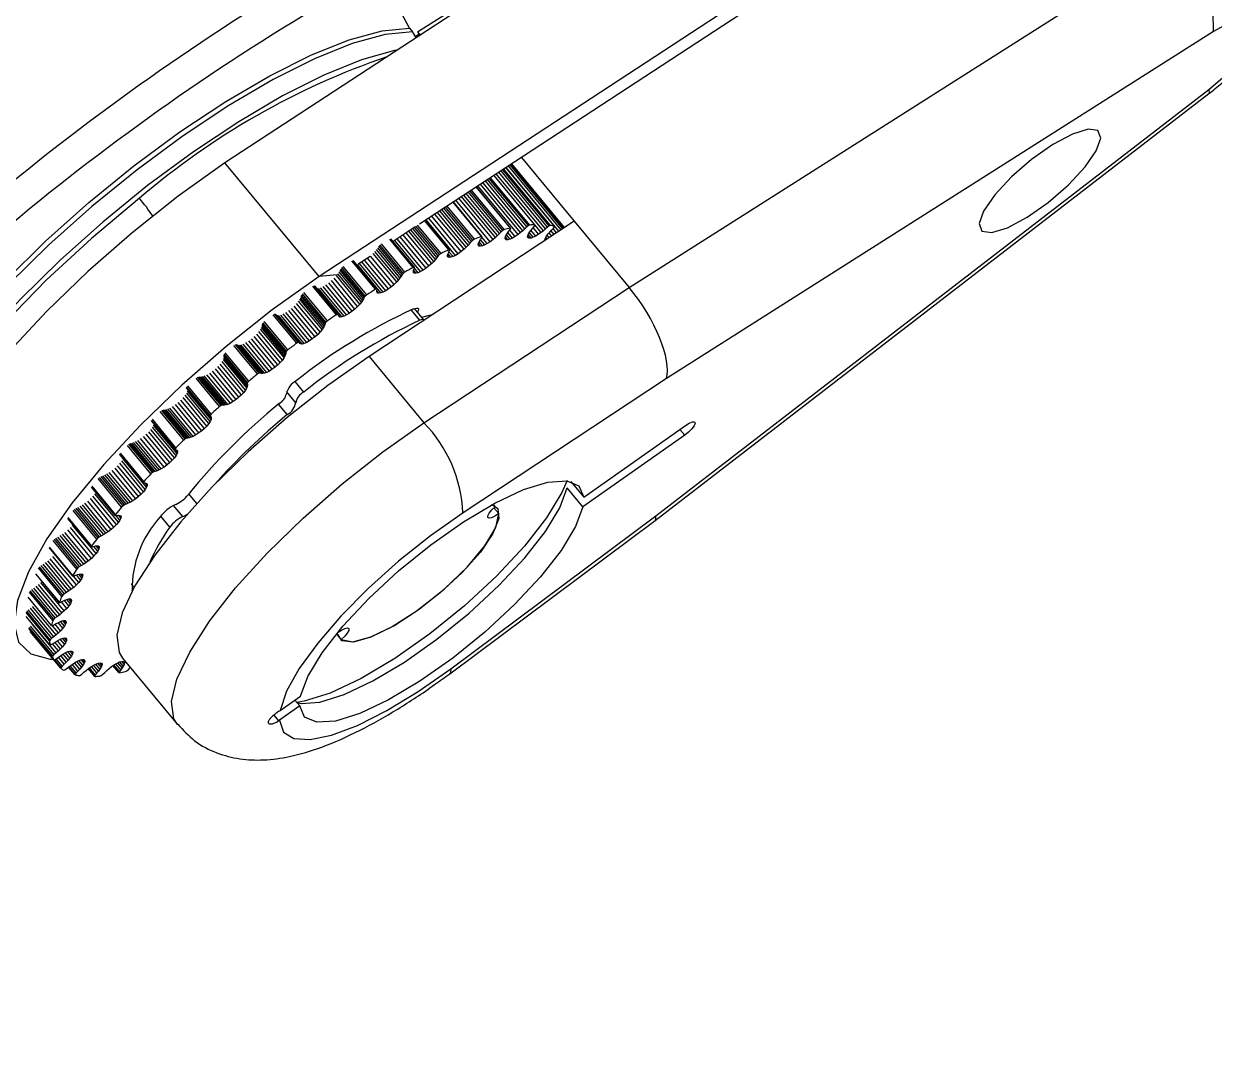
# Model space of a CAD drawing. Header units: millimetres. Extents: x -253 to 12701, y 1223 to 2077.
# Drawn here: x 3651.9 to 3711.5, y 1660.1 to 1712.2 of the extents above; entities that cross this region are included whole.
import ezdxf

# ---------------------------------------------------------------- set-up
doc = ezdxf.new("R2010")
doc.units = ezdxf.units.MM
doc.layers.add('0.3mm', color=240, linetype='Continuous', lineweight=30)
doc.styles.get("Standard").update_dxf_attribs({"font": 'arial.ttf'})
doc.dimstyles.new('TL1 2 to', dxfattribs={"dimtxt": 4, "dimasz": 3, "dimexe": 1, "dimexo": 0, "dimgap": 1.5, "dimtad": 1, "dimdec": 0, "dimlfac": 0.5, "dimzin": 0, "dimdsep": 46, "dimtxsty": 'Standard', "dimcen": 0.01, "dimclrd": 256, "dimclre": 3, "dimclrt": 3, "dimadec": 0, "dimazin": 0, "dimtfac": 1, "dimtdec": 0, "dimtofl": 0, "dimtmove": 1, "dimatfit": 1, "dimfxl": 1, "dimtolj": 1, "dimtzin": 0, "dimlwd": -1, "dimlwe": -1, "dimarcsym": 0})

msp = doc.modelspace()

# ---------------------------------------------------------------- linework, layer by layer
at = {"color": 7, "linetype": 'Continuous', "lineweight": 25}
for p, q in [((3723.108, 1736.478), (3666.687, 1699.568)), ((3722.732, 1735.558), (3671.716, 1702.185)), ((3681.541, 1718.042), (3661.985, 1705.249)), ((3671.616, 1711.799), (3681.506, 1718.075)), ((3682.196, 1699.019), (3709.63, 1716.426)), ((3671.205, 1711.986), (3669.716, 1714.821)), ((3671.205, 1711.986), (3671.362, 1711.797)), ((3671.541, 1711.5), (3671.47, 1711.635)), ((3671.583, 1711.528), (3671.738, 1711.651)), ((3671.616, 1711.799), (3671.75, 1711.637)), ((3711.417, 1711.818), (3684.065, 1694.462)), ((3683.496, 1687.364), (3711.185, 1708.706)), ((3683.523, 1687.589), (3711.187, 1708.913)), ((3676.814, 1705.52), (3679.453, 1702.332)), ((3666.687, 1699.568), (3661.985, 1705.249)), ((3678.199, 1702.095), (3675.874, 1704.904)), ((3678.26, 1702.117), (3675.924, 1704.938)), ((3678.46, 1702.077), (3676.032, 1705.008)), ((3678.688, 1701.827), (3676.046, 1705.017)), ((3678.8, 1701.901), (3676.159, 1705.091)), ((3678.881, 1701.954), (3676.24, 1705.144)), ((3678.921, 1701.981), (3676.28, 1705.17)), ((3678.958, 1702.005), (3676.318, 1705.195)), ((3678.963, 1702.008), (3676.322, 1705.198)), ((3676.983, 1701.953), (3675.009, 1704.339)), ((3677.077, 1702.043), (3675.118, 1704.41)), ((3677.155, 1702.107), (3675.203, 1704.466)), ((3677.222, 1702.138), (3675.263, 1704.505)), ((3677.48, 1702.155), (3675.439, 1704.62)), ((3677.907, 1701.853), (3675.554, 1704.695)), ((3678.02, 1701.947), (3675.678, 1704.776)), ((3678.119, 1702.036), (3675.79, 1704.85)), ((3675.713, 1701.711), (3674.054, 1703.714)), ((3675.797, 1701.801), (3674.158, 1703.782)), ((3675.873, 1701.868), (3674.242, 1703.837)), ((3675.945, 1701.907), (3674.31, 1703.882)), ((3676.255, 1701.981), (3674.551, 1704.039)), ((3676.279, 1701.966), (3674.559, 1704.044)), ((3676.645, 1701.665), (3674.635, 1704.094)), ((3676.764, 1701.76), (3674.763, 1704.178)), ((3676.876, 1701.855), (3674.886, 1704.258)), ((3674.811, 1701.559), (3673.388, 1703.278)), ((3674.846, 1701.553), (3673.408, 1703.291)), ((3675.244, 1701.302), (3673.531, 1703.372)), ((3675.393, 1701.414), (3673.687, 1703.474)), ((3675.507, 1701.514), (3673.815, 1703.558)), ((3675.613, 1701.612), (3673.936, 1703.637)), ((3673.796, 1700.807), (3672.325, 1702.583)), ((3673.942, 1700.927), (3672.484, 1702.687)), ((3674.049, 1701.029), (3672.609, 1702.769)), ((3674.146, 1701.128), (3672.725, 1702.845)), ((3674.236, 1701.227), (3672.836, 1702.917)), ((3674.309, 1701.315), (3672.931, 1702.98)), ((3674.38, 1701.383), (3673.014, 1703.033)), ((3674.456, 1701.429), (3673.088, 1703.082)), ((3679.453, 1702.332), (3669.193, 1695.559)), ((3671.495, 1702.04), (3670.388, 1701.316)), ((3672.585, 1700.511), (3671.381, 1701.965)), ((3672.647, 1700.595), (3671.466, 1702.021)), ((3672.711, 1700.663), (3671.535, 1702.083)), ((3672.788, 1700.716), (3671.613, 1702.136)), ((3673.181, 1700.898), (3671.975, 1702.354)), ((3673.226, 1700.902), (3672.007, 1702.375)), ((3673.514, 1700.621), (3672.043, 1702.398)), ((3673.652, 1700.704), (3672.177, 1702.486)), ((3676.248, 1701.91), (3676.279, 1701.966)), ((3676.279, 1701.966), (3676.255, 1701.981)), ((3676.983, 1701.953), (3676.876, 1701.855)), ((3677.077, 1702.043), (3676.983, 1701.953)), ((3677.155, 1702.107), (3677.077, 1702.043)), ((3677.222, 1702.138), (3677.155, 1702.107)), ((3677.293, 1701.883), (3677.372, 1701.979)), ((3677.372, 1701.979), (3677.452, 1702.069)), ((3677.671, 1701.674), (3677.396, 1702.006)), ((3677.452, 1702.069), (3677.494, 1702.13)), ((3677.494, 1702.13), (3677.48, 1702.155)), ((3677.791, 1701.763), (3677.491, 1702.126)), ((3678.02, 1701.947), (3677.907, 1701.853)), ((3678.119, 1702.036), (3678.02, 1701.947)), ((3678.199, 1702.095), (3678.119, 1702.036)), ((3678.26, 1702.117), (3678.199, 1702.095)), ((3678.32, 1701.887), (3678.41, 1701.978)), ((3678.565, 1701.746), (3678.39, 1701.958)), ((3678.41, 1701.978), (3678.462, 1702.043)), ((3678.462, 1702.043), (3678.46, 1702.077)), ((3679.453, 1702.332), (3682.196, 1699.019)), ((3671.401, 1700.012), (3670.225, 1701.433)), ((3671.455, 1700.026), (3670.28, 1701.446)), ((3671.765, 1699.807), (3670.471, 1701.37)), ((3671.9, 1699.883), (3670.599, 1701.454)), ((3672.041, 1699.979), (3670.742, 1701.547)), ((3672.184, 1700.09), (3670.895, 1701.647)), ((3672.323, 1700.215), (3671.052, 1701.75)), ((3672.421, 1700.318), (3671.171, 1701.828)), ((3672.507, 1700.415), (3671.279, 1701.899)), ((3674.38, 1701.383), (3674.309, 1701.315)), ((3674.456, 1701.429), (3674.38, 1701.383)), ((3674.682, 1701.26), (3674.72, 1701.338)), ((3674.72, 1701.338), (3674.77, 1701.422)), ((3674.971, 1701.141), (3674.757, 1701.399)), ((3674.77, 1701.422), (3674.827, 1701.504)), ((3674.846, 1701.553), (3674.811, 1701.559)), ((3674.827, 1701.504), (3674.846, 1701.553)), ((3675.102, 1701.21), (3674.837, 1701.53)), ((3675.393, 1701.414), (3675.244, 1701.302)), ((3675.507, 1701.514), (3675.393, 1701.414)), ((3675.613, 1701.612), (3675.507, 1701.514)), ((3675.713, 1701.711), (3675.613, 1701.612)), ((3675.797, 1701.801), (3675.713, 1701.711)), ((3675.873, 1701.868), (3675.797, 1701.801)), ((3675.945, 1701.907), (3675.873, 1701.868)), ((3675.996, 1701.482), (3676.015, 1701.563)), ((3676.013, 1701.429), (3675.996, 1701.482)), ((3676.061, 1701.402), (3675.997, 1701.479)), ((3676.137, 1701.403), (3676.013, 1701.554)), ((3676.061, 1701.402), (3676.013, 1701.429)), ((3676.015, 1701.563), (3676.06, 1701.646)), ((3676.06, 1701.646), (3676.114, 1701.732)), ((3676.238, 1701.431), (3676.06, 1701.647)), ((3676.137, 1701.403), (3676.061, 1701.402)), ((3676.114, 1701.732), (3676.179, 1701.823)), ((3676.36, 1701.485), (3676.133, 1701.758)), ((3676.238, 1701.431), (3676.137, 1701.403)), ((3676.179, 1701.823), (3676.248, 1701.91)), ((3676.497, 1701.563), (3676.229, 1701.886)), ((3676.36, 1701.485), (3676.238, 1701.431)), ((3676.497, 1701.563), (3676.36, 1701.485)), ((3676.645, 1701.665), (3676.497, 1701.563)), ((3676.764, 1701.76), (3676.645, 1701.665)), ((3676.876, 1701.855), (3676.764, 1701.76)), ((3677.117, 1701.536), (3677.122, 1701.605)), ((3677.144, 1701.492), (3677.117, 1701.536)), ((3677.202, 1701.475), (3677.12, 1701.575)), ((3677.122, 1701.605), (3677.162, 1701.7)), ((3677.202, 1701.475), (3677.144, 1701.492)), ((3677.288, 1701.485), (3677.145, 1701.658)), ((3677.162, 1701.7), (3677.223, 1701.791)), ((3677.396, 1701.522), (3677.201, 1701.758)), ((3677.288, 1701.485), (3677.202, 1701.475)), ((3677.223, 1701.791), (3677.293, 1701.883)), ((3677.525, 1701.585), (3677.286, 1701.874)), ((3677.396, 1701.522), (3677.288, 1701.485)), ((3677.525, 1701.585), (3677.396, 1701.522)), ((3677.671, 1701.674), (3677.525, 1701.585)), ((3677.791, 1701.763), (3677.671, 1701.674)), ((3677.907, 1701.853), (3677.791, 1701.763)), ((3677.983, 1701.405), (3678.01, 1701.488)), ((3677.988, 1701.365), (3677.983, 1701.405)), ((3678.024, 1701.388), (3677.991, 1701.428)), ((3678.01, 1701.488), (3678.071, 1701.594)), ((3678.095, 1701.435), (3678.027, 1701.517)), ((3678.071, 1701.594), (3678.147, 1701.692)), ((3678.196, 1701.502), (3678.095, 1701.624)), ((3678.147, 1701.692), (3678.229, 1701.788)), ((3678.326, 1701.588), (3678.194, 1701.747)), ((3678.229, 1701.788), (3678.32, 1701.887)), ((3678.446, 1701.667), (3678.29, 1701.855)), ((3670.66, 1699.395), (3669.485, 1700.815)), ((3670.734, 1699.489), (3669.559, 1700.909)), ((3670.798, 1699.579), (3669.623, 1701)), ((3670.846, 1699.657), (3669.671, 1701.077)), ((3670.902, 1699.724), (3669.727, 1701.144)), ((3670.98, 1699.782), (3669.804, 1701.202)), ((3673.142, 1700.71), (3673.176, 1700.785)), ((3673.176, 1700.785), (3673.218, 1700.86)), ((3673.226, 1700.902), (3673.181, 1700.898)), ((3673.388, 1700.56), (3673.187, 1700.803)), ((3673.218, 1700.86), (3673.226, 1700.902)), ((3673.796, 1700.807), (3673.652, 1700.704)), ((3673.942, 1700.927), (3673.796, 1700.807)), ((3674.049, 1701.029), (3673.942, 1700.927)), ((3674.146, 1701.128), (3674.049, 1701.029)), ((3674.236, 1701.227), (3674.146, 1701.128)), ((3674.309, 1701.315), (3674.236, 1701.227)), ((3674.654, 1701.187), (3674.682, 1701.26)), ((3674.658, 1701.122), (3674.654, 1701.187)), ((3674.696, 1701.086), (3674.657, 1701.132)), ((3674.696, 1701.086), (3674.658, 1701.122)), ((3674.763, 1701.077), (3674.66, 1701.202)), ((3674.856, 1701.096), (3674.696, 1701.289)), ((3674.763, 1701.077), (3674.696, 1701.086)), ((3674.856, 1701.096), (3674.763, 1701.077)), ((3674.971, 1701.141), (3674.856, 1701.096)), ((3675.102, 1701.21), (3674.971, 1701.141)), ((3675.244, 1701.302), (3675.102, 1701.21)), ((3669.511, 1698.923), (3668.336, 1700.343)), ((3669.573, 1698.946), (3668.398, 1700.366)), ((3669.78, 1698.741), (3668.604, 1700.161)), ((3669.25, 1700.571), (3668.652, 1700.18)), ((3669.895, 1698.786), (3668.709, 1700.218)), ((3670.025, 1698.855), (3668.831, 1700.297)), ((3670.164, 1698.944), (3668.969, 1700.387)), ((3670.306, 1699.049), (3669.118, 1700.485)), ((3670.445, 1699.167), (3669.269, 1700.587)), ((3670.574, 1699.295), (3669.399, 1700.715)), ((3672.323, 1700.215), (3672.184, 1700.09)), ((3672.421, 1700.318), (3672.323, 1700.215)), ((3672.507, 1700.415), (3672.421, 1700.318)), ((3672.585, 1700.511), (3672.507, 1700.415)), ((3672.647, 1700.595), (3672.585, 1700.511)), ((3672.711, 1700.663), (3672.647, 1700.595)), ((3672.788, 1700.716), (3672.711, 1700.663)), ((3673.11, 1700.58), (3673.12, 1700.642)), ((3673.137, 1700.532), (3673.11, 1700.58)), ((3673.195, 1700.514), (3673.115, 1700.61)), ((3673.12, 1700.642), (3673.142, 1700.71)), ((3673.195, 1700.514), (3673.137, 1700.532)), ((3673.28, 1700.524), (3673.138, 1700.695)), ((3673.28, 1700.524), (3673.195, 1700.514)), ((3673.388, 1700.56), (3673.28, 1700.524)), ((3673.514, 1700.621), (3673.388, 1700.56)), ((3673.652, 1700.704), (3673.514, 1700.621)), ((3668.734, 1698.185), (3667.558, 1699.606)), ((3668.806, 1698.282), (3667.631, 1699.702)), ((3668.866, 1698.37), (3667.69, 1699.79)), ((3668.915, 1698.453), (3667.739, 1699.873)), ((3668.948, 1698.523), (3667.773, 1699.943)), ((3668.995, 1698.587), (3667.82, 1700.007)), ((3669.071, 1698.649), (3667.895, 1700.069)), ((3670.798, 1699.579), (3670.734, 1699.489)), ((3670.846, 1699.657), (3670.798, 1699.579)), ((3670.902, 1699.724), (3670.846, 1699.657)), ((3670.98, 1699.782), (3670.902, 1699.724)), ((3671.455, 1700.026), (3671.401, 1700.012)), ((3671.411, 1699.806), (3671.415, 1699.862)), ((3671.419, 1699.757), (3671.411, 1699.806)), ((3671.467, 1699.727), (3671.413, 1699.792)), ((3671.415, 1699.862), (3671.432, 1699.926)), ((3671.544, 1699.727), (3671.419, 1699.877)), ((3671.467, 1699.727), (3671.419, 1699.757)), ((3671.432, 1699.926), (3671.459, 1699.993)), ((3671.459, 1699.993), (3671.455, 1700.026)), ((3671.645, 1699.754), (3671.455, 1699.983)), ((3671.544, 1699.727), (3671.467, 1699.727)), ((3671.645, 1699.754), (3671.544, 1699.727)), ((3671.765, 1699.807), (3671.645, 1699.754)), ((3671.9, 1699.883), (3671.765, 1699.807)), ((3672.041, 1699.979), (3671.9, 1699.883)), ((3672.184, 1700.09), (3672.041, 1699.979)), ((3667.554, 1697.653), (3666.378, 1699.073)), ((3667.622, 1697.685), (3666.446, 1699.105)), ((3667.649, 1697.67), (3666.474, 1699.091)), ((3667.832, 1697.544), (3666.657, 1698.964)), ((3667.942, 1697.58), (3666.766, 1699)), ((3668.068, 1697.641), (3666.892, 1699.061)), ((3668.205, 1697.724), (3667.029, 1699.144)), ((3668.346, 1697.824), (3667.171, 1699.244)), ((3668.485, 1697.937), (3667.31, 1699.357)), ((3668.616, 1698.059), (3667.441, 1699.479)), ((3669.573, 1698.946), (3669.511, 1698.923)), ((3669.589, 1698.922), (3669.573, 1698.946)), ((3670.306, 1699.049), (3670.164, 1698.944)), ((3670.445, 1699.167), (3670.306, 1699.049)), ((3670.574, 1699.295), (3670.445, 1699.167)), ((3670.66, 1699.395), (3670.574, 1699.295)), ((3670.734, 1699.489), (3670.66, 1699.395)), ((3671.936, 1692.245), (3682.196, 1699.019)), ((3666.9, 1697.002), (3665.725, 1698.422)), ((3666.944, 1697.083), (3665.769, 1698.503)), ((3666.977, 1697.157), (3665.801, 1698.577)), ((3666.995, 1697.218), (3665.819, 1698.638)), ((3667.032, 1697.277), (3665.856, 1698.697)), ((3667.104, 1697.342), (3665.928, 1698.762)), ((3668.866, 1698.37), (3668.806, 1698.282)), ((3668.915, 1698.453), (3668.866, 1698.37)), ((3668.948, 1698.523), (3668.915, 1698.453)), ((3668.995, 1698.587), (3668.948, 1698.523)), ((3669.071, 1698.649), (3668.995, 1698.587)), ((3669.578, 1698.865), (3669.589, 1698.922)), ((3669.578, 1698.813), (3669.578, 1698.865)), ((3669.685, 1698.723), (3669.578, 1698.853)), ((3669.591, 1698.769), (3669.578, 1698.813)), ((3669.617, 1698.734), (3669.591, 1698.769)), ((3669.685, 1698.723), (3669.617, 1698.734)), ((3669.78, 1698.741), (3669.685, 1698.723)), ((3669.895, 1698.786), (3669.78, 1698.741)), ((3670.025, 1698.855), (3669.895, 1698.786)), ((3670.164, 1698.944), (3670.025, 1698.855)), ((3666.205, 1696.344), (3665.03, 1697.765)), ((3666.346, 1696.439), (3665.171, 1697.859)), ((3666.487, 1696.548), (3665.311, 1697.968)), ((3666.62, 1696.667), (3665.444, 1698.087)), ((3666.741, 1696.79), (3665.565, 1698.21)), ((3666.843, 1696.913), (3665.667, 1698.333)), ((3668.346, 1697.824), (3668.205, 1697.724)), ((3668.485, 1697.937), (3668.346, 1697.824)), ((3668.616, 1698.059), (3668.485, 1697.937)), ((3668.734, 1698.185), (3668.616, 1698.059)), ((3668.806, 1698.282), (3668.734, 1698.185)), ((3671.933, 1697.392), (3671.462, 1697.961)), ((3665.03, 1695.771), (3663.854, 1697.191)), ((3665.056, 1695.824), (3663.88, 1697.244)), ((3665.123, 1695.89), (3663.948, 1697.31)), ((3665.572, 1696.231), (3664.396, 1697.651)), ((3665.645, 1696.272), (3664.469, 1697.692)), ((3665.683, 1696.267), (3664.508, 1697.687)), ((3665.738, 1696.209), (3664.563, 1697.629)), ((3665.785, 1696.193), (3664.609, 1697.613)), ((3665.844, 1696.188), (3664.669, 1697.609)), ((3665.949, 1696.215), (3664.773, 1697.635)), ((3666.071, 1696.269), (3664.895, 1697.689)), ((3666.995, 1697.218), (3666.977, 1697.157)), ((3667.032, 1697.277), (3666.995, 1697.218)), ((3667.104, 1697.342), (3667.032, 1697.277)), ((3667.622, 1697.685), (3667.554, 1697.653)), ((3667.649, 1697.67), (3667.622, 1697.685)), ((3667.654, 1697.625), (3667.649, 1697.67)), ((3667.745, 1697.536), (3667.652, 1697.648)), ((3667.672, 1697.586), (3667.654, 1697.625)), ((3667.701, 1697.556), (3667.665, 1697.6)), ((3667.701, 1697.556), (3667.672, 1697.586)), ((3667.745, 1697.536), (3667.701, 1697.556)), ((3667.832, 1697.544), (3667.745, 1697.536)), ((3667.942, 1697.58), (3667.832, 1697.544)), ((3668.068, 1697.641), (3667.942, 1697.58)), ((3668.205, 1697.724), (3668.068, 1697.641)), ((3664.627, 1695.146), (3663.451, 1696.566)), ((3664.751, 1695.267), (3663.576, 1696.687)), ((3664.859, 1695.388), (3663.683, 1696.808)), ((3664.944, 1695.505), (3663.768, 1696.925)), ((3664.985, 1695.586), (3663.809, 1697.006)), ((3665.012, 1695.657), (3663.837, 1697.077)), ((3665.028, 1695.721), (3663.852, 1697.141)), ((3666.62, 1696.667), (3666.487, 1696.548)), ((3666.741, 1696.79), (3666.62, 1696.667)), ((3666.843, 1696.913), (3666.741, 1696.79)), ((3666.9, 1697.002), (3666.843, 1696.913)), ((3666.944, 1697.083), (3666.9, 1697.002)), ((3666.977, 1697.157), (3666.944, 1697.083)), ((3663.611, 1694.689), (3662.435, 1696.109)), ((3663.687, 1694.737), (3662.511, 1696.157)), ((3663.735, 1694.743), (3662.56, 1696.163)), ((3663.771, 1694.723), (3662.595, 1696.143)), ((3663.822, 1694.712), (3662.646, 1696.132)), ((3663.883, 1694.712), (3662.708, 1696.132)), ((3663.958, 1694.722), (3662.782, 1696.142)), ((3664.077, 1694.767), (3662.901, 1696.187)), ((3664.209, 1694.836), (3663.034, 1696.256)), ((3664.349, 1694.925), (3663.173, 1696.345)), ((3664.49, 1695.03), (3663.315, 1696.45)), ((3665.645, 1696.272), (3665.572, 1696.231)), ((3665.683, 1696.267), (3665.645, 1696.272)), ((3665.704, 1696.234), (3665.683, 1696.267)), ((3665.738, 1696.209), (3665.704, 1696.234)), ((3665.785, 1696.193), (3665.738, 1696.209)), ((3665.844, 1696.188), (3665.785, 1696.193)), ((3665.949, 1696.215), (3665.844, 1696.188)), ((3666.071, 1696.269), (3665.949, 1696.215)), ((3666.205, 1696.344), (3666.071, 1696.269)), ((3666.346, 1696.439), (3666.205, 1696.344)), ((3666.487, 1696.548), (3666.346, 1696.439)), ((3663.079, 1693.993), (3661.903, 1695.413)), ((3663.097, 1694.214), (3661.922, 1695.634)), ((3663.102, 1694.064), (3661.927, 1695.484)), ((3663.111, 1694.176), (3661.935, 1695.596)), ((3663.111, 1694.26), (3661.936, 1695.68)), ((3663.113, 1694.124), (3661.937, 1695.544)), ((3663.172, 1694.326), (3661.997, 1695.746)), ((3664.859, 1695.388), (3664.751, 1695.267)), ((3664.944, 1695.505), (3664.859, 1695.388)), ((3664.985, 1695.586), (3664.944, 1695.505)), ((3665.012, 1695.657), (3664.985, 1695.586)), ((3665.028, 1695.721), (3665.012, 1695.657)), ((3665.03, 1695.771), (3665.028, 1695.721)), ((3665.056, 1695.824), (3665.03, 1695.771)), ((3665.123, 1695.89), (3665.056, 1695.824)), ((3669.193, 1695.559), (3671.936, 1692.245)), ((3662.54, 1693.416), (3661.365, 1694.836)), ((3662.679, 1693.528), (3661.503, 1694.948)), ((3662.808, 1693.647), (3661.633, 1695.068)), ((3662.921, 1693.768), (3661.746, 1695.188)), ((3663.013, 1693.885), (3661.838, 1695.305)), ((3664.209, 1694.836), (3664.077, 1694.767)), ((3664.349, 1694.925), (3664.209, 1694.836)), ((3664.49, 1695.03), (3664.349, 1694.925)), ((3664.627, 1695.146), (3664.49, 1695.03)), ((3664.751, 1695.267), (3664.627, 1695.146)), ((3661.713, 1693.062), (3660.538, 1694.482)), ((3661.791, 1693.116), (3660.615, 1694.536)), ((3661.848, 1693.132), (3660.673, 1694.552)), ((3661.898, 1693.126), (3660.723, 1694.546)), ((3661.964, 1693.129), (3660.788, 1694.549)), ((3662.04, 1693.144), (3660.864, 1694.564)), ((3662.128, 1693.169), (3660.952, 1694.589)), ((3662.259, 1693.232), (3661.083, 1694.652)), ((3662.398, 1693.315), (3661.223, 1694.735)), ((3663.111, 1694.26), (3663.097, 1694.214)), ((3663.097, 1694.214), (3663.111, 1694.176)), ((3663.172, 1694.326), (3663.111, 1694.26)), ((3663.687, 1694.737), (3663.611, 1694.689)), ((3663.735, 1694.743), (3663.687, 1694.737)), ((3663.771, 1694.723), (3663.735, 1694.743)), ((3663.822, 1694.712), (3663.771, 1694.723)), ((3663.883, 1694.712), (3663.822, 1694.712)), ((3663.958, 1694.722), (3663.883, 1694.712)), ((3664.077, 1694.767), (3663.958, 1694.722)), ((3684.065, 1694.462), (3673.888, 1687.743)), ((3661.171, 1692.205), (3659.995, 1693.625)), ((3661.24, 1692.582), (3660.064, 1694.002)), ((3661.242, 1692.62), (3660.067, 1694.04)), ((3661.245, 1692.314), (3660.069, 1693.734)), ((3661.289, 1692.518), (3660.113, 1693.938)), ((3661.29, 1692.412), (3660.114, 1693.832)), ((3661.295, 1692.684), (3660.12, 1694.104)), ((3661.296, 1692.471), (3660.12, 1693.891)), ((3662.808, 1693.647), (3662.679, 1693.528)), ((3662.921, 1693.768), (3662.808, 1693.647)), ((3663.013, 1693.885), (3662.921, 1693.768)), ((3663.079, 1693.993), (3663.013, 1693.885)), ((3663.102, 1694.064), (3663.079, 1693.993)), ((3663.113, 1694.124), (3663.102, 1694.064)), ((3663.111, 1694.176), (3663.113, 1694.124)), ((3660.535, 1691.643), (3659.359, 1693.063)), ((3660.678, 1691.739), (3659.503, 1693.159)), ((3660.819, 1691.849), (3659.644, 1693.269)), ((3660.953, 1691.966), (3659.777, 1693.386)), ((3661.072, 1692.087), (3659.896, 1693.507)), ((3661.791, 1693.116), (3661.713, 1693.062)), ((3661.848, 1693.132), (3661.791, 1693.116)), ((3661.898, 1693.126), (3661.848, 1693.132)), ((3661.964, 1693.129), (3661.898, 1693.126)), ((3662.04, 1693.144), (3661.964, 1693.129)), ((3662.128, 1693.169), (3662.04, 1693.144)), ((3662.259, 1693.232), (3662.128, 1693.169)), ((3662.398, 1693.315), (3662.259, 1693.232)), ((3662.54, 1693.416), (3662.398, 1693.315)), ((3662.679, 1693.528), (3662.54, 1693.416)), ((3659.534, 1691.002), (3658.359, 1692.422)), ((3659.922, 1691.386), (3658.746, 1692.806)), ((3659.999, 1691.445), (3658.824, 1692.865)), ((3660.064, 1691.471), (3658.889, 1692.891)), ((3660.128, 1691.478), (3658.952, 1692.898)), ((3660.207, 1691.496), (3659.032, 1692.916)), ((3660.295, 1691.525), (3659.12, 1692.945)), ((3660.395, 1691.565), (3659.219, 1692.985)), ((3661.242, 1692.62), (3661.24, 1692.582)), ((3661.24, 1692.582), (3661.269, 1692.557)), ((3661.295, 1692.684), (3661.242, 1692.62)), ((3661.29, 1692.412), (3661.245, 1692.314)), ((3661.269, 1692.557), (3661.289, 1692.518)), ((3661.289, 1692.518), (3661.296, 1692.471)), ((3661.296, 1692.471), (3661.29, 1692.412)), ((3659.456, 1690.499), (3658.28, 1691.919)), ((3659.49, 1690.941), (3658.315, 1692.361)), ((3659.5, 1690.912), (3658.324, 1692.332)), ((3659.538, 1690.611), (3658.363, 1692.031)), ((3659.594, 1690.711), (3658.418, 1692.132)), ((3660.819, 1691.849), (3660.678, 1691.739)), ((3660.953, 1691.966), (3660.819, 1691.849)), ((3661.072, 1692.087), (3660.953, 1691.966)), ((3661.171, 1692.205), (3661.072, 1692.087)), ((3661.245, 1692.314), (3661.171, 1692.205)), ((3679.923, 1688.535), (3685.012, 1692.113)), ((3658.424, 1689.795), (3657.248, 1691.216)), ((3658.499, 1689.816), (3657.324, 1691.236)), ((3658.591, 1689.849), (3657.415, 1691.269)), ((3658.689, 1689.891), (3657.514, 1691.311)), ((3658.797, 1689.945), (3657.622, 1691.365)), ((3658.944, 1690.037), (3657.768, 1691.457)), ((3659.088, 1690.144), (3657.912, 1691.564)), ((3659.225, 1690.26), (3658.049, 1691.68)), ((3659.349, 1690.38), (3658.174, 1691.8)), ((3659.999, 1691.445), (3659.922, 1691.386)), ((3660.064, 1691.471), (3659.999, 1691.445)), ((3660.128, 1691.478), (3660.064, 1691.471)), ((3660.207, 1691.496), (3660.128, 1691.478)), ((3660.295, 1691.525), (3660.207, 1691.496)), ((3660.395, 1691.565), (3660.295, 1691.525)), ((3660.535, 1691.643), (3660.395, 1691.565)), ((3660.678, 1691.739), (3660.535, 1691.643)), ((3684.973, 1691.623), (3679.884, 1688.046)), ((3657.894, 1689.26), (3656.718, 1690.68)), ((3657.928, 1689.317), (3656.752, 1690.737)), ((3658.277, 1689.698), (3657.102, 1691.118)), ((3658.353, 1689.761), (3657.177, 1691.181)), ((3659.534, 1691.002), (3659.49, 1690.941)), ((3659.49, 1690.941), (3659.5, 1690.912)), ((3659.5, 1690.912), (3659.544, 1690.9)), ((3659.617, 1690.795), (3659.527, 1690.904)), ((3659.594, 1690.711), (3659.538, 1690.611)), ((3659.544, 1690.9), (3659.58, 1690.875)), ((3659.604, 1690.841), (3659.571, 1690.882)), ((3659.58, 1690.875), (3659.604, 1690.841)), ((3659.617, 1690.795), (3659.594, 1690.711)), ((3659.604, 1690.841), (3659.617, 1690.795)), ((3657.792, 1688.684), (3656.617, 1690.104)), ((3657.905, 1688.804), (3656.73, 1690.224)), ((3657.997, 1688.919), (3656.821, 1690.339)), ((3658.061, 1689.023), (3656.886, 1690.443)), ((3658.944, 1690.037), (3658.797, 1689.945)), ((3659.088, 1690.144), (3658.944, 1690.037)), ((3659.225, 1690.26), (3659.088, 1690.144)), ((3659.349, 1690.38), (3659.225, 1690.26)), ((3659.456, 1690.499), (3659.349, 1690.38)), ((3659.538, 1690.611), (3659.456, 1690.499)), ((3656.816, 1688.036), (3655.64, 1689.456)), ((3656.887, 1688.101), (3655.712, 1689.521)), ((3656.963, 1688.144), (3655.788, 1689.564)), ((3657.049, 1688.177), (3655.874, 1689.597)), ((3657.15, 1688.224), (3655.975, 1689.644)), ((3657.257, 1688.279), (3656.081, 1689.699)), ((3657.372, 1688.345), (3656.196, 1689.766)), ((3657.521, 1688.45), (3656.345, 1689.87)), ((3657.663, 1688.564), (3656.487, 1689.984)), ((3658.353, 1689.761), (3658.277, 1689.698)), ((3658.424, 1689.795), (3658.353, 1689.761)), ((3658.499, 1689.816), (3658.424, 1689.795)), ((3658.591, 1689.849), (3658.499, 1689.816)), ((3658.689, 1689.891), (3658.591, 1689.849)), ((3658.797, 1689.945), (3658.689, 1689.891)), ((3656.49, 1687.615), (3655.314, 1689.035)), ((3656.513, 1687.666), (3655.337, 1689.086)), ((3657.928, 1689.317), (3657.894, 1689.26)), ((3657.894, 1689.26), (3657.915, 1689.24)), ((3657.997, 1688.919), (3657.905, 1688.804)), ((3657.915, 1689.24), (3657.973, 1689.242)), ((3657.973, 1689.242), (3658.026, 1689.232)), ((3658.096, 1689.112), (3657.991, 1689.239)), ((3658.061, 1689.023), (3657.997, 1688.919)), ((3658.026, 1689.232), (3658.067, 1689.212)), ((3658.096, 1689.112), (3658.061, 1689.023)), ((3658.067, 1689.212), (3658.097, 1689.181)), ((3658.097, 1689.181), (3658.096, 1689.112)), ((3679.884, 1688.046), (3679.101, 1688.992)), ((3679.279, 1689.312), (3679.923, 1688.535)), ((3656.298, 1686.916), (3655.122, 1688.336)), ((3656.434, 1687.036), (3655.259, 1688.456)), ((3656.554, 1687.157), (3655.378, 1688.577)), ((3656.653, 1687.274), (3655.477, 1688.694)), ((3657.257, 1688.279), (3657.15, 1688.224)), ((3657.372, 1688.345), (3657.257, 1688.279)), ((3657.521, 1688.45), (3657.372, 1688.345)), ((3657.663, 1688.564), (3657.521, 1688.45)), ((3657.792, 1688.684), (3657.663, 1688.564)), ((3657.905, 1688.804), (3657.792, 1688.684)), ((3655.57, 1686.437), (3654.395, 1687.857)), ((3655.636, 1686.503), (3654.461, 1687.923)), ((3655.715, 1686.553), (3654.54, 1687.973)), ((3655.81, 1686.599), (3654.634, 1688.019)), ((3655.918, 1686.658), (3654.742, 1688.078)), ((3656.03, 1686.725), (3654.855, 1688.145)), ((3656.15, 1686.802), (3654.974, 1688.222)), ((3656.513, 1687.666), (3656.49, 1687.615)), ((3656.887, 1688.101), (3656.816, 1688.036)), ((3656.963, 1688.144), (3656.887, 1688.101)), ((3657.049, 1688.177), (3656.963, 1688.144)), ((3657.15, 1688.224), (3657.049, 1688.177)), ((3675.497, 1688.054), (3675.319, 1688.138)), ((3675.678, 1687.71), (3675.437, 1688.001)), ((3675.497, 1688.054), (3675.44, 1688.123)), ((3655.308, 1686.042), (3654.133, 1687.462)), ((3655.32, 1686.086), (3654.145, 1687.506)), ((3655.537, 1685.713), (3654.361, 1687.133)), ((3656.554, 1687.157), (3656.434, 1687.036)), ((3656.49, 1687.615), (3656.522, 1687.605)), ((3656.522, 1687.605), (3656.593, 1687.62)), ((3656.727, 1687.382), (3656.539, 1687.609)), ((3656.653, 1687.274), (3656.554, 1687.157)), ((3656.593, 1687.62), (3656.66, 1687.625)), ((3656.772, 1687.476), (3656.649, 1687.624)), ((3656.727, 1687.382), (3656.653, 1687.274)), ((3656.66, 1687.625), (3656.717, 1687.62)), ((3656.717, 1687.62), (3656.764, 1687.603)), ((3656.772, 1687.476), (3656.727, 1687.382)), ((3656.785, 1687.551), (3656.734, 1687.614)), ((3656.764, 1687.603), (3656.785, 1687.551)), ((3656.785, 1687.551), (3656.772, 1687.476)), ((3673.221, 1679.702), (3683.495, 1687.363)), ((3673.272, 1679.946), (3683.523, 1687.589)), ((3654.708, 1685.059), (3653.532, 1686.479)), ((3654.808, 1685.115), (3653.632, 1686.535)), ((3654.922, 1685.186), (3653.746, 1686.606)), ((3655.037, 1685.263), (3653.862, 1686.683)), ((3655.158, 1685.349), (3653.982, 1686.769)), ((3655.303, 1685.471), (3654.127, 1686.891)), ((3655.43, 1685.593), (3654.254, 1687.013)), ((3655.636, 1686.503), (3655.57, 1686.437)), ((3655.715, 1686.553), (3655.636, 1686.503)), ((3655.81, 1686.599), (3655.715, 1686.553)), ((3655.918, 1686.658), (3655.81, 1686.599)), ((3656.03, 1686.725), (3655.918, 1686.658)), ((3656.15, 1686.802), (3656.03, 1686.725)), ((3656.298, 1686.916), (3656.15, 1686.802)), ((3656.434, 1687.036), (3656.298, 1686.916)), ((3654.377, 1684.613), (3653.201, 1686.033)), ((3654.376, 1684.577), (3653.201, 1685.997)), ((3654.568, 1684.936), (3653.392, 1686.356)), ((3654.628, 1685.002), (3653.452, 1686.422)), ((3655.32, 1686.086), (3655.308, 1686.042)), ((3655.308, 1686.042), (3655.351, 1686.043)), ((3655.351, 1686.043), (3655.433, 1686.071)), ((3655.62, 1685.825), (3655.42, 1686.066)), ((3655.433, 1686.071), (3655.514, 1686.091)), ((3655.514, 1686.091), (3655.585, 1686.1)), ((3655.675, 1685.924), (3655.535, 1686.093)), ((3655.585, 1686.1), (3655.648, 1686.099)), ((3655.675, 1685.924), (3655.62, 1685.825)), ((3655.7, 1686.005), (3655.621, 1686.099)), ((3655.648, 1686.099), (3655.691, 1686.065)), ((3655.7, 1686.005), (3655.675, 1685.924)), ((3655.691, 1686.065), (3655.7, 1686.005)), ((3654.183, 1683.84), (3653.008, 1685.26)), ((3654.3, 1683.926), (3653.124, 1685.346)), ((3654.419, 1684.02), (3653.244, 1685.44)), ((3654.557, 1684.145), (3653.381, 1685.565)), ((3655.037, 1685.263), (3654.922, 1685.186)), ((3655.158, 1685.349), (3655.037, 1685.263)), ((3655.303, 1685.471), (3655.158, 1685.349)), ((3655.43, 1685.593), (3655.303, 1685.471)), ((3655.537, 1685.713), (3655.43, 1685.593)), ((3655.62, 1685.825), (3655.537, 1685.713)), ((3653.704, 1683.28), (3652.528, 1684.7)), ((3653.715, 1683.253), (3652.539, 1684.673)), ((3653.832, 1683.569), (3652.656, 1684.989)), ((3653.883, 1683.632), (3652.708, 1685.052)), ((3653.963, 1683.694), (3652.787, 1685.114)), ((3654.067, 1683.76), (3652.892, 1685.18)), ((3654.52, 1684.628), (3654.612, 1684.662)), ((3654.628, 1685.002), (3654.568, 1684.936)), ((3654.612, 1684.662), (3654.696, 1684.686)), ((3654.708, 1685.059), (3654.628, 1685.002)), ((3654.829, 1684.487), (3654.671, 1684.679)), ((3654.696, 1684.686), (3654.774, 1684.701)), ((3654.808, 1685.115), (3654.708, 1685.059)), ((3654.864, 1684.575), (3654.762, 1684.698)), ((3654.774, 1684.701), (3654.838, 1684.685)), ((3654.922, 1685.186), (3654.808, 1685.115)), ((3654.868, 1684.642), (3654.831, 1684.687)), ((3654.838, 1684.685), (3654.868, 1684.642)), ((3653.72, 1682.652), (3652.544, 1684.072)), ((3653.834, 1682.744), (3652.659, 1684.164)), ((3653.95, 1682.843), (3652.774, 1684.263)), ((3654.377, 1684.613), (3654.376, 1684.577)), ((3654.376, 1684.577), (3654.429, 1684.588)), ((3654.673, 1684.268), (3654.411, 1684.584)), ((3654.557, 1684.145), (3654.419, 1684.02)), ((3654.429, 1684.588), (3654.52, 1684.628)), ((3654.764, 1684.383), (3654.552, 1684.64)), ((3654.673, 1684.268), (3654.557, 1684.145)), ((3654.764, 1684.383), (3654.673, 1684.268)), ((3654.829, 1684.487), (3654.764, 1684.383)), ((3654.864, 1684.575), (3654.829, 1684.487)), ((3654.868, 1684.642), (3654.864, 1684.575)), ((3657.292, 1684.196), (3657.437, 1684.021)), ((3653.316, 1682.115), (3652.14, 1683.535)), ((3653.378, 1682.364), (3652.203, 1683.784)), ((3653.42, 1682.424), (3652.245, 1683.844)), ((3653.498, 1682.489), (3652.322, 1683.909)), ((3653.604, 1682.564), (3652.428, 1683.984)), ((3653.883, 1683.632), (3653.832, 1683.569)), ((3653.963, 1683.694), (3653.883, 1683.632)), ((3654.067, 1683.76), (3653.963, 1683.694)), ((3654.183, 1683.84), (3654.067, 1683.76)), ((3654.3, 1683.926), (3654.183, 1683.84)), ((3654.419, 1684.02), (3654.3, 1683.926)), ((3657.342, 1683.846), (3657.338, 1683.856)), ((3653.322, 1681.471), (3652.147, 1682.891)), ((3653.428, 1681.553), (3652.252, 1682.973)), ((3653.541, 1681.647), (3652.366, 1683.067)), ((3653.704, 1683.28), (3653.715, 1683.253)), ((3653.715, 1683.253), (3653.776, 1683.273)), ((3653.776, 1683.273), (3653.874, 1683.325)), ((3654.077, 1682.97), (3653.811, 1683.292)), ((3653.874, 1683.325), (3653.976, 1683.373)), ((3654.077, 1682.97), (3653.95, 1682.843)), ((3654.179, 1683.09), (3653.953, 1683.362)), ((3653.976, 1683.373), (3654.071, 1683.411)), ((3654.071, 1683.411), (3654.162, 1683.44)), ((3654.253, 1683.199), (3654.076, 1683.413)), ((3654.179, 1683.09), (3654.077, 1682.97)), ((3654.162, 1683.44), (3654.245, 1683.444)), ((3654.299, 1683.293), (3654.176, 1683.441)), ((3654.253, 1683.199), (3654.179, 1683.09)), ((3654.245, 1683.444), (3654.295, 1683.418)), ((3654.313, 1683.367), (3654.253, 1683.44)), ((3654.299, 1683.293), (3654.253, 1683.199)), ((3654.295, 1683.418), (3654.313, 1683.367)), ((3654.313, 1683.367), (3654.299, 1683.293)), ((3653.217, 1681.348), (3652.042, 1682.768)), ((3653.222, 1681.147), (3652.046, 1682.567)), ((3653.249, 1681.404), (3652.073, 1682.824)), ((3653.42, 1682.424), (3653.378, 1682.364)), ((3653.498, 1682.489), (3653.42, 1682.424)), ((3653.604, 1682.564), (3653.498, 1682.489)), ((3653.72, 1682.652), (3653.604, 1682.564)), ((3653.619, 1682.25), (3653.723, 1682.302)), ((3653.834, 1682.744), (3653.72, 1682.652)), ((3653.723, 1682.302), (3653.824, 1682.345)), ((3653.96, 1682.086), (3653.766, 1682.32)), ((3653.824, 1682.345), (3653.925, 1682.368)), ((3653.95, 1682.843), (3653.834, 1682.744)), ((3654.016, 1682.185), (3653.874, 1682.356)), ((3653.925, 1682.368), (3653.995, 1682.361)), ((3654.04, 1682.267), (3653.96, 1682.364)), ((3653.995, 1682.361), (3654.034, 1682.326)), ((3654.034, 1682.326), (3654.04, 1682.267)), ((3653.352, 1680.546), (3652.177, 1681.966)), ((3653.373, 1680.595), (3652.198, 1682.015)), ((3653.424, 1680.395), (3652.248, 1681.815)), ((3653.441, 1680.663), (3652.265, 1682.083)), ((3653.543, 1680.75), (3652.367, 1682.17)), ((3653.316, 1682.115), (3653.338, 1682.098)), ((3653.338, 1682.098), (3653.407, 1682.128)), ((3653.651, 1681.743), (3653.352, 1682.104)), ((3653.407, 1682.128), (3653.51, 1682.19)), ((3653.76, 1681.845), (3653.486, 1682.176)), ((3653.51, 1682.19), (3653.619, 1682.25)), ((3653.651, 1681.743), (3653.541, 1681.647)), ((3653.874, 1681.971), (3653.636, 1682.259)), ((3653.76, 1681.845), (3653.651, 1681.743)), ((3653.874, 1681.971), (3653.76, 1681.845)), ((3653.96, 1682.086), (3653.874, 1681.971)), ((3654.016, 1682.185), (3653.96, 1682.086)), ((3654.04, 1682.267), (3654.016, 1682.185)), ((3667.616, 1681.755), (3667.614, 1681.758)), ((3653.249, 1681.404), (3653.217, 1681.348)), ((3653.222, 1681.147), (3653.255, 1681.139)), ((3653.322, 1681.471), (3653.249, 1681.404)), ((3653.255, 1681.139), (3653.329, 1681.178)), ((3653.428, 1681.553), (3653.322, 1681.471)), ((3653.329, 1681.178), (3653.435, 1681.249)), ((3653.651, 1680.847), (3653.36, 1681.199)), ((3653.541, 1681.647), (3653.428, 1681.553)), ((3653.435, 1681.249), (3653.549, 1681.32)), ((3653.754, 1680.946), (3653.48, 1681.277)), ((3653.549, 1681.32), (3653.659, 1681.384)), ((3653.855, 1681.049), (3653.604, 1681.352)), ((3653.659, 1681.384), (3653.77, 1681.441)), ((3653.953, 1681.171), (3653.742, 1681.426)), ((3653.77, 1681.441), (3653.886, 1681.482)), ((3653.953, 1681.171), (3653.855, 1681.049)), ((3654.02, 1681.277), (3653.859, 1681.472)), ((3653.886, 1681.482), (3653.974, 1681.493)), ((3654.056, 1681.366), (3653.953, 1681.49)), ((3654.02, 1681.277), (3653.953, 1681.171)), ((3653.974, 1681.493), (3654.032, 1681.476)), ((3654.056, 1681.366), (3654.02, 1681.277)), ((3654.06, 1681.433), (3654.022, 1681.479)), ((3654.032, 1681.476), (3654.06, 1681.433)), ((3654.06, 1681.433), (3654.056, 1681.366)), ((3667.797, 1681.41), (3667.608, 1681.639)), ((3653.373, 1680.595), (3653.352, 1680.546)), ((3653.441, 1680.663), (3653.373, 1680.595)), ((3653.543, 1680.75), (3653.441, 1680.663)), ((3653.651, 1680.847), (3653.543, 1680.75)), ((3653.545, 1680.444), (3653.651, 1680.523)), ((3653.754, 1680.946), (3653.651, 1680.847)), ((3653.651, 1680.523), (3653.767, 1680.603)), ((3653.947, 1680.172), (3653.655, 1680.525)), ((3653.855, 1681.049), (3653.754, 1680.946)), ((3653.767, 1680.603), (3653.882, 1680.677)), ((3654.048, 1680.272), (3653.771, 1680.606)), ((3653.882, 1680.677), (3653.998, 1680.747)), ((3654.142, 1680.371), (3653.886, 1680.68)), ((3653.998, 1680.747), (3654.127, 1680.805)), ((3654.231, 1680.472), (3654.002, 1680.748)), ((3654.127, 1680.805), (3654.231, 1680.834)), ((3654.312, 1680.587), (3654.131, 1680.806)), ((3654.231, 1680.834), (3654.308, 1680.836)), ((3654.312, 1680.587), (3654.231, 1680.472)), ((3654.359, 1680.683), (3654.234, 1680.834)), ((3654.308, 1680.836), (3654.357, 1680.81)), ((3654.374, 1680.758), (3654.311, 1680.834)), ((3654.359, 1680.683), (3654.312, 1680.587)), ((3654.357, 1680.81), (3654.374, 1680.758)), ((3654.374, 1680.758), (3654.359, 1680.683)), ((3653.424, 1680.395), (3653.468, 1680.397)), ((3653.781, 1679.973), (3653.431, 1680.395)), ((3653.468, 1680.397), (3653.545, 1680.444)), ((3653.79, 1680.015), (3653.472, 1680.4)), ((3653.85, 1680.083), (3653.549, 1680.447)), ((3653.79, 1680.015), (3653.781, 1679.973)), ((3653.85, 1680.083), (3653.79, 1680.015)), ((3653.947, 1680.172), (3653.85, 1680.083)), ((3654.048, 1680.272), (3653.947, 1680.172)), ((3653.97, 1679.889), (3654.05, 1679.942)), ((3654.142, 1680.371), (3654.048, 1680.272)), ((3654.05, 1679.942), (3654.154, 1680.027)), ((3654.231, 1680.472), (3654.142, 1680.371)), ((3654.154, 1680.027), (3654.27, 1680.116)), ((3654.492, 1679.644), (3654.167, 1680.037)), ((3654.49, 1679.678), (3654.183, 1680.049)), ((3654.542, 1679.743), (3654.248, 1680.099)), ((3654.27, 1680.116), (3654.386, 1680.199)), ((3654.632, 1679.834), (3654.351, 1680.173)), ((3654.386, 1680.199), (3654.506, 1680.278)), ((3654.722, 1679.932), (3654.461, 1680.248)), ((3654.506, 1680.278), (3654.645, 1680.353)), ((3654.805, 1680.029), (3654.57, 1680.313)), ((3654.722, 1679.932), (3654.632, 1679.834)), ((3654.645, 1680.353), (3654.763, 1680.4)), ((3654.881, 1680.127), (3654.681, 1680.367)), ((3654.805, 1680.029), (3654.722, 1679.932)), ((3654.763, 1680.4), (3654.857, 1680.419)), ((3654.942, 1680.233), (3654.798, 1680.407)), ((3654.881, 1680.127), (3654.805, 1680.029)), ((3654.857, 1680.419), (3654.924, 1680.411)), ((3654.942, 1680.233), (3654.881, 1680.127)), ((3654.968, 1680.316), (3654.886, 1680.416)), ((3654.924, 1680.411), (3654.962, 1680.376)), ((3654.968, 1680.316), (3654.942, 1680.233)), ((3654.962, 1680.376), (3654.968, 1680.316)), ((3655.045, 1679.868), (3655.161, 1679.958)), ((3655.472, 1679.566), (3655.153, 1679.952)), ((3655.458, 1679.591), (3655.157, 1679.955)), ((3655.161, 1679.958), (3655.281, 1680.046)), ((3655.5, 1679.652), (3655.214, 1679.997)), ((3655.281, 1680.046), (3655.427, 1680.136)), ((3655.58, 1679.742), (3655.312, 1680.065)), ((3655.659, 1679.837), (3655.417, 1680.13)), ((3655.427, 1680.136), (3655.556, 1680.199)), ((3655.729, 1679.93), (3655.52, 1680.182)), ((3655.556, 1680.199), (3655.664, 1680.236)), ((3655.79, 1680.021), (3655.624, 1680.222)), ((3655.729, 1679.93), (3655.659, 1679.837)), ((3655.664, 1680.236), (3655.75, 1680.246)), ((3655.83, 1680.116), (3655.725, 1680.243)), ((3655.79, 1680.021), (3655.729, 1679.93)), ((3655.75, 1680.246), (3655.808, 1680.229)), ((3655.83, 1680.116), (3655.79, 1680.021)), ((3655.835, 1680.185), (3655.796, 1680.232)), ((3655.808, 1680.229), (3655.835, 1680.185)), ((3655.835, 1680.185), (3655.83, 1680.116)), ((3656.076, 1679.866), (3656.188, 1679.961)), ((3656.188, 1679.961), (3656.306, 1680.056)), ((3656.306, 1680.056), (3656.455, 1680.158)), ((3656.672, 1679.755), (3656.381, 1680.107)), ((3656.704, 1679.811), (3656.431, 1680.141)), ((3656.455, 1680.158), (3656.592, 1680.236)), ((3656.773, 1679.898), (3656.525, 1680.197)), ((3656.592, 1680.236), (3656.714, 1680.29)), ((3656.838, 1679.989), (3656.622, 1680.249)), ((3656.773, 1679.898), (3656.704, 1679.811)), ((3656.714, 1680.29), (3656.815, 1680.318)), ((3656.892, 1680.075), (3656.714, 1680.29)), ((3656.838, 1679.989), (3656.773, 1679.898)), ((3656.937, 1680.158), (3656.807, 1680.315)), ((3656.815, 1680.318), (3656.891, 1680.318)), ((3656.892, 1680.075), (3656.838, 1679.989)), ((3656.864, 1680.471), (3659.607, 1677.158)), ((3656.956, 1680.239), (3656.89, 1680.318)), ((3656.891, 1680.318), (3656.939, 1680.292)), ((3656.937, 1680.158), (3656.892, 1680.075)), ((3656.956, 1680.239), (3656.937, 1680.158)), ((3656.939, 1680.292), (3656.956, 1680.239)), ((3657.079, 1679.853), (3657.155, 1679.92)), ((3657.155, 1679.92), (3657.239, 1680.01)), ((3657.239, 1680.01), (3657.243, 1680.013)), ((3653.918, 1679.877), (3653.97, 1679.889)), ((3654.542, 1679.743), (3654.49, 1679.678)), ((3654.49, 1679.678), (3654.492, 1679.644)), ((3654.632, 1679.834), (3654.542, 1679.743)), ((3654.692, 1679.604), (3654.753, 1679.626)), ((3654.753, 1679.626), (3654.833, 1679.685)), ((3654.833, 1679.685), (3654.932, 1679.774)), ((3654.932, 1679.774), (3655.045, 1679.868)), ((3655.5, 1679.652), (3655.458, 1679.591)), ((3655.458, 1679.591), (3655.472, 1679.566)), ((3655.58, 1679.742), (3655.5, 1679.652)), ((3655.659, 1679.837), (3655.58, 1679.742)), ((3655.73, 1679.583), (3655.797, 1679.614)), ((3655.797, 1679.614), (3655.875, 1679.677)), ((3655.875, 1679.677), (3655.968, 1679.768)), ((3655.968, 1679.768), (3656.076, 1679.866)), ((3656.704, 1679.811), (3656.672, 1679.755)), ((3656.672, 1679.755), (3656.697, 1679.74)), ((3657.007, 1679.814), (3657.079, 1679.853)), ((3664.745, 1677.864), (3665.761, 1678.579)), ((3665.481, 1678.381), (3665.723, 1678.089)), ((3664.745, 1677.864), (3664.704, 1677.835)), ((3665.723, 1678.089), (3664.706, 1677.375)), ((3664.665, 1677.346), (3664.706, 1677.375))]:
    msp.add_line(p, q, dxfattribs=at)
at = {"color": 8, "linetype": 'Continuous', "lineweight": 25}
for p, q in [((3671.704, 1711.693), (3671.518, 1711.544)), ((3667.587, 1699.643), (3666.687, 1699.568)), ((3671.729, 1697.374), (3671.299, 1697.893)), ((3665.922, 1693.784), (3665.49, 1694.305)), ((3665.523, 1693.254), (3665.063, 1693.81)), ((3665.101, 1692.659), (3664.667, 1693.184)), ((3684.731, 1691.915), (3684.973, 1691.623)), ((3660.58, 1688.219), (3660.183, 1688.698)), ((3659.875, 1687.558), (3659.414, 1688.115)), ((3659.224, 1687.028), (3658.769, 1687.578)), ((3673.847, 1684.764), (3673.841, 1684.771)), ((3657.439, 1684.025), (3657.292, 1684.203)), ((3664.43, 1677.629), (3664.665, 1677.346))]:
    msp.add_line(p, q, dxfattribs=at)
at = {"color": 7, "linetype": 'Continuous', "lineweight": 25, "flags": 128}
for points in [[(3711.187, 1708.913), (3712.22, 1709.796), (3713.081, 1710.711), (3713.664, 1711.543), (3713.895, 1712.188), (3713.745, 1712.566), (3713.233, 1712.628), (3712.423, 1712.368), (3711.417, 1711.818)], [(3645.279, 1688.432), (3645.108, 1688.689), (3644.9, 1689.584), (3645.066, 1690.75), (3645.601, 1692.156), (3646.492, 1693.766), (3647.715, 1695.537), (3649.237, 1697.422), (3651.02, 1699.371), (3653.016, 1701.334), (3655.172, 1703.259), (3657.431, 1705.095), (3659.735, 1706.793), (3662.022, 1708.31), (3664.233, 1709.604), (3666.308, 1710.643), (3668.194, 1711.398), (3669.841, 1711.85), (3671.205, 1711.986)], [(3670.606, 1710.889), (3670.459, 1710.86), (3668.812, 1710.395), (3666.932, 1709.633), (3664.867, 1708.592), (3662.671, 1707.301), (3660.402, 1705.793), (3658.117, 1704.106), (3655.876, 1702.285), (3653.737, 1700.376), (3651.756, 1698.429), (3649.983, 1696.494), (3648.465, 1694.622), (3647.241, 1692.861), (3646.342, 1691.257), (3645.793, 1689.851), (3645.606, 1688.679), (3645.788, 1687.772)], [(3705.782, 1706.484), (3705.638, 1706.858), (3705.144, 1706.928), (3704.361, 1706.686), (3703.382, 1706.163), (3702.325, 1705.42), (3701.319, 1704.548), (3700.483, 1703.651), (3699.92, 1702.838), (3699.697, 1702.206), (3699.841, 1701.833), (3700.334, 1701.763), (3701.118, 1702.004), (3702.097, 1702.528), (3703.154, 1703.271), (3704.16, 1704.143), (3704.995, 1705.04), (3705.559, 1705.853), (3705.782, 1706.484)], [(3661.985, 1705.249), (3659.649, 1703.577), (3657.342, 1701.748), (3655.129, 1699.814), (3653.071, 1697.828), (3651.227, 1695.847), (3649.647, 1693.926), (3648.378, 1692.119), (3647.453, 1690.476), (3646.9, 1689.045), (3646.733, 1687.864), (3646.957, 1686.967), (3647.105, 1686.752)], [(3657.707, 1703.472), (3655.306, 1701.466), (3653.046, 1699.377), (3650.997, 1697.268), (3649.221, 1695.202), (3647.771, 1693.244), (3646.692, 1691.452), (3646.016, 1689.88), (3645.764, 1688.577), (3645.944, 1687.583)], [(3666.687, 1699.568), (3664.351, 1697.897), (3662.044, 1696.068), (3659.831, 1694.134), (3657.773, 1692.148), (3655.929, 1690.167), (3654.35, 1688.246), (3653.08, 1686.439), (3652.156, 1684.796), (3651.602, 1683.364), (3651.435, 1682.184), (3651.66, 1681.287), (3652.269, 1680.699), (3653.246, 1680.437), (3653.405, 1680.428)], [(3671.405, 1697.939), (3671.494, 1697.971), (3671.567, 1697.985), (3671.621, 1697.978), (3671.654, 1697.952), (3671.664, 1697.908), (3671.651, 1697.847), (3671.616, 1697.774)], [(3671.943, 1697.374), (3671.936, 1697.388), (3671.909, 1697.408), (3671.863, 1697.413), (3671.803, 1697.401), (3671.729, 1697.374)], [(3671.825, 1697.522), (3672.143, 1697.617), (3672.418, 1697.688)], [(3669.193, 1695.559), (3667.133, 1694.111), (3665.094, 1692.506), (3663.144, 1690.797), (3661.351, 1689.042), (3659.775, 1687.302), (3658.47, 1685.635), (3657.481, 1684.099), (3656.842, 1682.747), (3656.573, 1681.623), (3656.685, 1680.767), (3656.864, 1680.471)], [(3685.012, 1692.113), (3685.204, 1692.231), (3685.365, 1692.293), (3685.468, 1692.291), (3685.499, 1692.225), (3685.453, 1692.104), (3685.337, 1691.947), (3685.169, 1691.778), (3684.973, 1691.623)], [(3679.09, 1689.37), (3678.833, 1688.765), (3678.065, 1687.493), (3676.956, 1686.073), (3675.563, 1684.582), (3673.962, 1683.099), (3672.237, 1681.703), (3670.481, 1680.468), (3668.787, 1679.461), (3667.246, 1678.735), (3665.939, 1678.328), (3665.574, 1678.269)], [(3665.761, 1678.579), (3666.126, 1679.567), (3666.845, 1680.754), (3667.881, 1682.076), (3669.179, 1683.463), (3670.67, 1684.843), (3672.275, 1686.141), (3673.908, 1687.29), (3675.485, 1688.228), (3676.92, 1688.906), (3678.138, 1689.287), (3679.075, 1689.352), (3679.681, 1689.097), (3679.923, 1688.535)], [(3673.888, 1687.743), (3672.266, 1686.598), (3670.666, 1685.322), (3669.153, 1683.965), (3667.786, 1682.582), (3666.62, 1681.228), (3665.702, 1679.958), (3665.069, 1678.821), (3664.745, 1677.864)], [(3679.884, 1688.046), (3679.52, 1687.057), (3678.8, 1685.871), (3677.764, 1684.549), (3676.467, 1683.161), (3674.976, 1681.781), (3673.371, 1680.483), (3671.737, 1679.334), (3670.161, 1678.396), (3668.726, 1677.719), (3667.507, 1677.337), (3666.571, 1677.273), (3665.965, 1677.528), (3665.723, 1678.089)], [(3667.797, 1681.41), (3668.372, 1681.301), (3669.278, 1681.539), (3670.424, 1682.101), (3671.695, 1682.93), (3672.961, 1683.942), (3674.093, 1685.034), (3674.978, 1686.095), (3675.525, 1687.019), (3675.678, 1687.71)], [(3675.352, 1688.156), (3675.627, 1687.964), (3675.686, 1687.456), (3675.387, 1686.707), (3674.755, 1685.782), (3673.847, 1684.764)], [(3675.678, 1687.71), (3675.486, 1687.583), (3675.316, 1687.501), (3675.189, 1687.476), (3675.122, 1687.51), (3675.124, 1687.599), (3675.195, 1687.732), (3675.325, 1687.89), (3675.497, 1688.054)], [(3673.847, 1684.764), (3672.743, 1683.743), (3671.543, 1682.81), (3670.351, 1682.047), (3669.275, 1681.524), (3668.409, 1681.285), (3667.831, 1681.353), (3667.593, 1681.721), (3667.592, 1681.731)], [(3667.616, 1681.755), (3667.808, 1681.882), (3667.979, 1681.963), (3668.106, 1681.989), (3668.173, 1681.955), (3668.171, 1681.865), (3668.1, 1681.733), (3667.97, 1681.574), (3667.797, 1681.41)], [(3664.706, 1677.375), (3664.908, 1676.787), (3665.426, 1676.46), (3666.239, 1676.407), (3667.316, 1676.629), (3668.612, 1677.119), (3670.077, 1677.856), (3671.651, 1678.811), (3673.272, 1679.946)]]:
    msp.add_lwpolyline(points, dxfattribs=at)
at = {"color": 8, "linetype": 'Continuous', "lineweight": 25, "flags": 128}
for points in [[(3671.362, 1711.797), (3669.998, 1711.66), (3668.351, 1711.208), (3666.465, 1710.453), (3664.389, 1709.415), (3662.179, 1708.12), (3659.892, 1706.604), (3657.588, 1704.905), (3655.329, 1703.07), (3653.173, 1701.145), (3651.177, 1699.182), (3649.394, 1697.232), (3647.871, 1695.347), (3646.648, 1693.577), (3645.758, 1691.967), (3645.222, 1690.561), (3645.057, 1689.395), (3645.265, 1688.5), (3645.454, 1688.221)], [(3711.187, 1708.913), (3711.208, 1708.746), (3711.184, 1708.706)], [(3659.607, 1677.157), (3659.428, 1677.453), (3659.316, 1678.309), (3659.585, 1679.433), (3660.224, 1680.786), (3661.213, 1682.322), (3662.518, 1683.988), (3664.094, 1685.728), (3665.887, 1687.483), (3667.837, 1689.192), (3669.876, 1690.798), (3671.936, 1692.245)], [(3665.583, 1678.259), (3665.787, 1678.219), (3666.724, 1678.284), (3667.942, 1678.665), (3669.377, 1679.343), (3670.954, 1680.281), (3672.587, 1681.43), (3674.192, 1682.728), (3675.683, 1684.108), (3676.981, 1685.495), (3678.017, 1686.817), (3678.736, 1688.004), (3679.101, 1688.992)], [(3673.272, 1679.946), (3673.26, 1679.754), (3673.22, 1679.702)]]:
    msp.add_lwpolyline(points, dxfattribs=at)
at = {"color": 7, "linetype": 'Continuous', "lineweight": 25}
for centre, radius, start, end in [((3705.131, 1712.031), 6.29, 358.0556, 44.33061), ((3730.255, 1607.409), 124.944, 119.50012, 137.77552), ((3727.875, 1610.288), 119.623, 119.08997, 138.18568), ((3678.504, 1691.925), 10.305, 102.60601, 104.37794), ((3677.72, 1696.675), 5.485, 92.50909, 95.20708), ((3677.832, 1699.46), 2.691, 76.50956, 80.8471), ((3680.535, 1685.328), 17.211, 109.42641, 110.68515), ((3683.839, 1677.407), 25.795, 114.40457, 115.36567), ((3688.097, 1669.001), 35.22, 118.29681, 119.07771), ((3692.704, 1661.113), 44.356, 121.52541, 122.19501), ((3683.513, 1671.599), 28.99, 114.6856, 128.29184), ((3684.035, 1670.973), 29.128, 114.99173, 128.45354), ((3696.882, 1654.732), 51.984, 124.34549, 124.94788), ((3699.832, 1650.644), 57.026, 126.92597, 127.49231), ((3700.891, 1649.29), 58.744, 129.3916, 129.94683), ((3666.018, 1693.481), 0.99, 118.35154, 167.07341), ((3664.339, 1693.844), 0.728, 299.86001, 348.73878), ((3666.294, 1693.089), 0.788, 118.17805, 167.85797), ((3683.794, 1669.587), 30.375, 128.9417, 141.12753), ((3699.664, 1650.688), 56.885, 131.84768, 132.41495), ((3664.673, 1693.411), 0.865, 299.66986, 349.59701), ((3684.943, 1668.404), 31.338, 129.28544, 138.53162), ((3666.959, 1687.413), 6.936, 2.72656, 44.15298), ((3696.109, 1654.43), 51.723, 134.39801, 135.00242), ((3690.55, 1659.773), 44.012, 137.1621, 137.83519), ((3658.816, 1689.714), 1.702, 294.57785, 321.34435), ((3683.622, 1665.779), 34.841, 140.29809, 141.08465), ((3660.373, 1686.299), 2.051, 114.45068, 143.40442), ((3659.321, 1688.873), 1.427, 292.87488, 302.83001), ((3662.709, 1683.918), 5.371, 137.86032, 180.66746), ((3660.576, 1686.031), 1.68, 114.65554, 143.58362), ((3667.752, 1680.976), 10.458, 144.63609, 155.69003), ((3676.153, 1671.504), 25.429, 144.04039, 145.01069), ((3669.018, 1676.175), 16.898, 148.7707, 150.04491), ((3662.971, 1679.338), 10.071, 155.16333, 156.96259), ((3658.52, 1680.936), 5.336, 164.48785, 167.23574), ((3655.833, 1681.308), 2.616, 179.12312, 183.54294), ((3654.726, 1681.107), 1.484, 202.23701, 208.68766), ((3654.713, 1681.155), 1.505, 231.71382, 238.10374), ((3655.12, 1682.261), 2.691, 256.50956, 260.8471), ((3655.232, 1685.046), 5.485, 272.50909, 275.20708), ((3654.448, 1689.796), 10.305, 282.60601, 284.37794)]:
    msp.add_arc(centre, radius, start, end, dxfattribs=at)
at = {"color": 8, "linetype": 'Continuous', "lineweight": 25}
for centre, radius, start, end in [((3682.272, 1674.859), 37.712, 108.8585, 130.64631), ((3648.987, 1696.166), 11.376, 34.38148, 39.9593)]:
    msp.add_arc(centre, radius, start, end, dxfattribs=at)
at = {"color": 7, "linetype": 'Continuous', "lineweight": 25}
for centre, major_axis, ratio, start_param, end_param in [((3681.714, 1697.302), (-2.09, 3.229), 0.365248, 3.453044, 5.02384), ((3681.171, 1690.429), (-2.324, 3.065), 0.142325, 3.142729, 3.433928)]:
    msp.add_ellipse(centre, major_axis=major_axis, ratio=ratio, start_param=start_param, end_param=end_param, dxfattribs=at)
for points, knots in [([(3711.185, 1708.706), (3711.402, 1708.879), (3712.034, 1709.381), (3713.025, 1710.313), (3714.079, 1711.525), (3714.82, 1712.685), (3715.27, 1713.868), (3715.442, 1714.982), (3715.31, 1716.146), (3714.957, 1717.129), (3714.54, 1717.599), (3714.394, 1717.764)], [0, 0, 0, 0, 0.072041, 0.209879, 0.353384, 0.518164, 0.623341, 0.726597, 0.832476, 0.941239, 1, 1, 1, 1]), ([(3671.53, 1711.493), (3671.53, 1711.494), (3671.512, 1711.611), (3671.436, 1711.705), (3671.362, 1711.797)], [0, 0, 0, 0, 0.011968, 1, 1, 1, 1]), ([(3659.627, 1677.176), (3659.894, 1676.882), (3660.453, 1676.267), (3661.565, 1675.706), (3662.747, 1675.403), (3663.975, 1675.36), (3665.324, 1675.55), (3666.896, 1676.022), (3668.686, 1676.814), (3670.587, 1677.884), (3672.105, 1678.883), (3672.969, 1679.518), (3673.221, 1679.702)], [0, 0, 0, 0, 0.075526, 0.158205, 0.239399, 0.325456, 0.424357, 0.546563, 0.688079, 0.821126, 0.948028, 1, 1, 1, 1]), ([(3664.704, 1677.835), (3664.645, 1677.794), (3664.529, 1677.713), (3664.363, 1677.578), (3664.231, 1677.45), (3664.15, 1677.336), (3664.132, 1677.247), (3664.179, 1677.193), (3664.283, 1677.181), (3664.431, 1677.216), (3664.567, 1677.281), (3664.645, 1677.333), (3664.665, 1677.346)], [0, 0, 0, 0, 0.106575, 0.213111, 0.320584, 0.428468, 0.535261, 0.641037, 0.747301, 0.854863, 0.962707, 1, 1, 1, 1])]:
    msp.add_open_spline(points, degree=3, knots=knots, dxfattribs=at)

# ---------------------------------------------------------------- leaders
at = {"layer": '0.3mm'}
msp.add_leader([(3766.93, 1685.33), (3681.407, 1587.356)], dimstyle='TL1 2 to', override={"dimscale": 0, "dimgap": 1.5, "dimtad": 0, "dimldrblk": 'Dot'}, dxfattribs=at)

doc.saveas('drawing.dxf')
